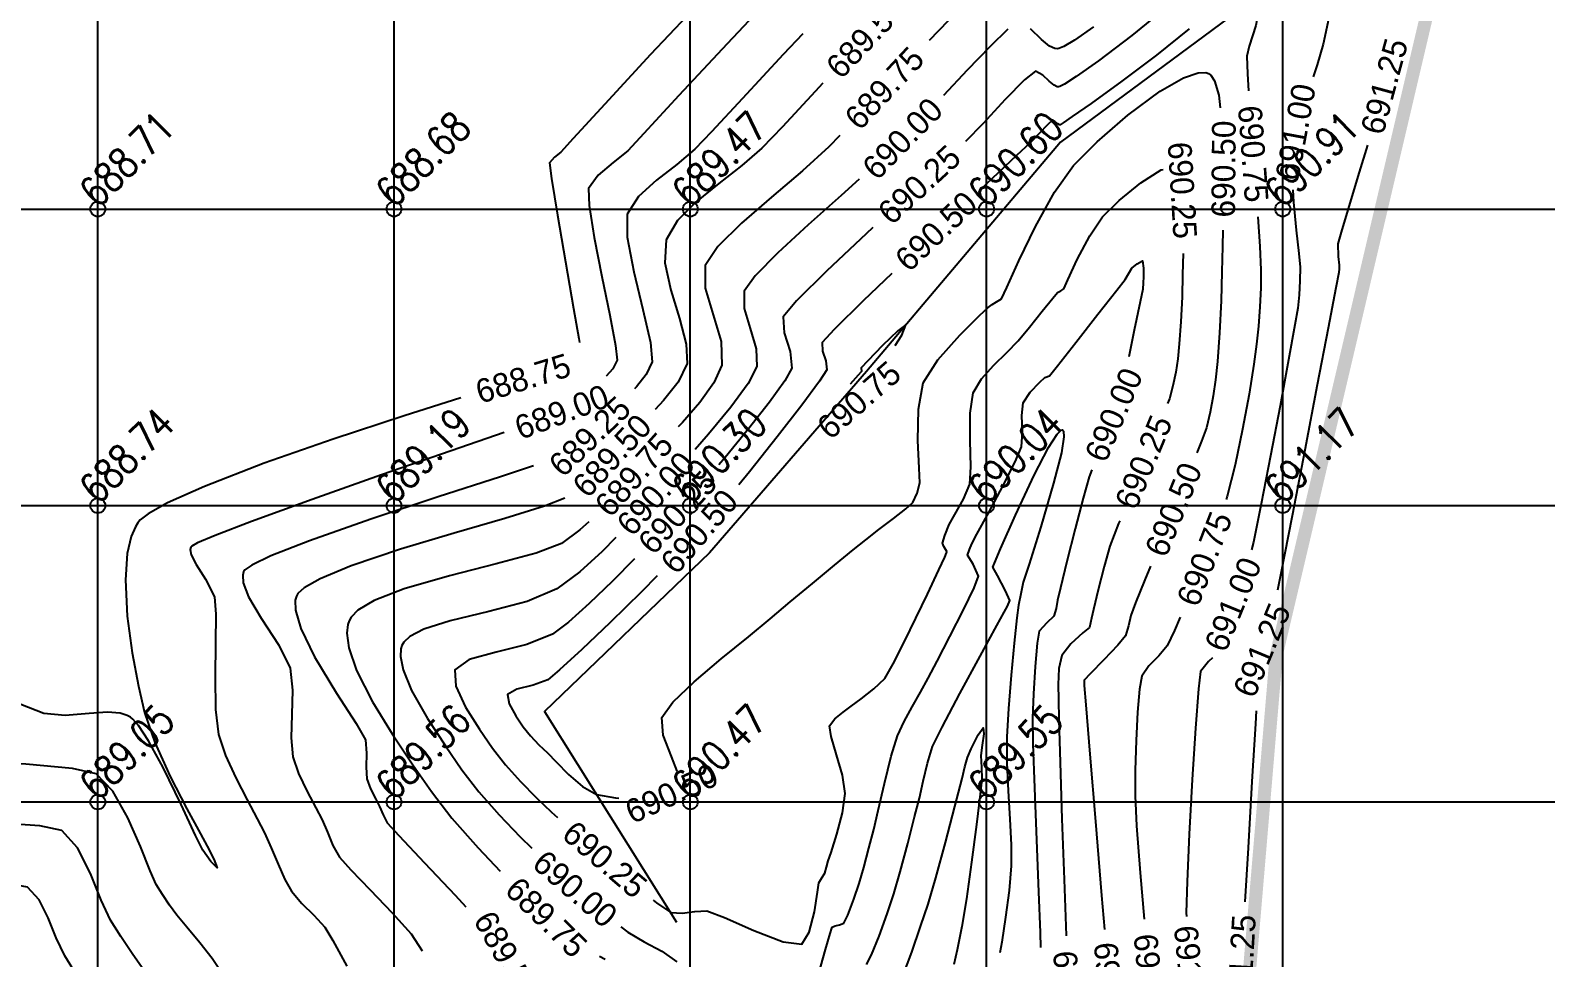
# Model space of a CAD drawing. Header units: millimetres. Extents: x 708400 to 708940, y 1331410 to 1331890.
# Drawn here: x 708683.86 to 708709.44, y 1331742.37 to 1331758.02 of the extents above; entities that cross this region are included whole.
import ezdxf

# ---------------------------------------------------------------- set-up
doc = ezdxf.new("R2010")
doc.units = ezdxf.units.MM
doc.header["$PDMODE"] = 32
doc.header["$PDSIZE"] = 0.25
for name, color, linetype in [('BLOCK LEVELS', 251, 'Continuous'), ('BOUNDARY', 7, 'Continuous'), ('CONT-MJR', 210, 'Continuous'), ('CONT-MNR', 90, 'Continuous'), ('grid', 4, 'Continuous'), ('nala', 190, 'Continuous')]:
    doc.layers.add(name, color=color, linetype=linetype)
doc.styles.add('RS', font='romans.shx', dxfattribs={"height": 5})

msp = doc.modelspace()

# ---------------------------------------------------------------- linework, layer by layer
at = {"layer": 'BLOCK LEVELS', "color": 251}
for p in [(708685, 1331755, 688.709), (708690, 1331755, 688.678), (708695, 1331755, 689.47), (708700, 1331755, 690.597), (708705, 1331755, 690.914), (708685, 1331750, 688.74), (708690, 1331750, 689.185), (708695, 1331750, 690.297), (708700, 1331750, 690.038), (708705, 1331750, 691.17), (708685, 1331745, 689.052), (708690, 1331745, 689.565), (708695, 1331745, 690.475), (708700, 1331745, 689.548)]:
    msp.add_point(p, dxfattribs=at)
at = {"layer": 'BOUNDARY', "ltscale": 0.5, "const_width": 0.221, "elevation": 692.39}
msp.add_lwpolyline([(708710.45, 1331642.096), (708710.067, 1331653.805), (708708.684, 1331680.749), (708706.249, 1331717.468), (708704.335, 1331740.934), (708704.888, 1331747.47), (708708.112, 1331761.169), (708710.703, 1331767.698), (708715.499, 1331773.488), (708723.472, 1331784.822), (708743.11, 1331815.422), (708661.229, 1331819.56), (708617.701, 1331798.963), (708573.069, 1331758.944), (708572.733, 1331724.138), (708515.696, 1331721.996), (708515.598, 1331697.78), (708517.769, 1331681.436), (708519.213, 1331658.969), (708520.123, 1331654.4), (708517.91, 1331623.959)], dxfattribs=at)
at = {"layer": 'CONT-MJR', "flags": 128}
for points, elevation in [([(708708.626, 1331763.528), (708708.359, 1331763.022), (708708.028, 1331762.402), (708707.853, 1331762.087), (708707.704, 1331761.86), (708707.538, 1331761.628), (708707.367, 1331761.398), (708707.205, 1331761.18), (708707.034, 1331760.967), (708706.794, 1331760.684), (708706.528, 1331760.359), (708706.281, 1331760.02), (708706.096, 1331759.696), (708705.977, 1331759.353), (708705.891, 1331758.962), (708705.824, 1331758.549), (708705.759, 1331758.146), (708705.684, 1331757.781), (708705.582, 1331757.434), (708705.511, 1331757.229)], 691), ([(708696.632, 1331758.861), (708696.547, 1331758.772), (708695.62, 1331757.788), (708694.809, 1331756.916), (708694.217, 1331756.276), (708693.946, 1331755.985), (708693.7, 1331755.784), (708693.443, 1331755.575), (708693.28, 1331755.347), (708693.291, 1331755.059), (708693.379, 1331754.522), (708693.508, 1331753.863), (708693.64, 1331753.213), (708693.739, 1331752.699), (708693.768, 1331752.45), (708693.69, 1331752.304), (708693.58, 1331752.18)], 689), ([(708700.36, 1331758.033), (708700.059, 1331757.745), (708699.675, 1331757.344), (708699.274, 1331756.914)], 690), ([(708703.419, 1331758.041), (708702.866, 1331757.595), (708702.286, 1331757.159), (708701.765, 1331756.782), (708701.447, 1331756.56), (708701.295, 1331756.456), (708701.245, 1331756.423), (708701.237, 1331756.419), (708701.23, 1331756.421), (708701.206, 1331756.437), (708701.16, 1331756.473), (708701.115, 1331756.501), (708701.037, 1331756.428), (708700.884, 1331756.27), (708700.736, 1331756.119), (708700.506, 1331755.902), (708699.994, 1331755.421), (708699.902, 1331755.334)], 690.5), ([(708701.805, 1331758.075), (708701.486, 1331757.851), (708701.304, 1331757.743), (708701.221, 1331757.708), (708701.192, 1331757.703), (708701.151, 1331757.707), (708701.065, 1331757.748), (708700.928, 1331757.862), (708700.744, 1331758.04)], 690), ([(708694.776, 1331745.517), (708694.681, 1331745.767), (708694.544, 1331746.126), (708694.522, 1331746.425), (708694.703, 1331746.681), (708695.067, 1331747.028), (708695.523, 1331747.413), (708695.98, 1331747.784), (708696.349, 1331748.09), (708696.683, 1331748.374), (708697.06, 1331748.687), (708697.432, 1331748.993), (708697.749, 1331749.251), (708697.964, 1331749.424), (708698.182, 1331749.593), (708698.428, 1331749.779), (708698.64, 1331749.944), (708698.755, 1331750.05), (708698.829, 1331750.21), (708698.872, 1331750.385), (708698.865, 1331750.629), (708698.843, 1331751.095), (708698.85, 1331751.627), (708698.933, 1331752.068), (708699.18, 1331752.459), (708699.547, 1331752.874), (708699.882, 1331753.203), (708700.03, 1331753.339), (708700.094, 1331753.391), (708700.168, 1331753.433), (708700.255, 1331753.489), (708700.34, 1331753.677), (708700.543, 1331754.126), (708700.825, 1331754.705), (708701.146, 1331755.286), (708701.469, 1331755.737), (708701.868, 1331756.136), (708702.385, 1331756.584), (708702.93, 1331756.987), (708703.327, 1331757.214), (708703.571, 1331757.299), (708703.699, 1331757.302), (708703.749, 1331757.286), (708703.786, 1331757.26), (708703.849, 1331757.162), (708703.92, 1331756.92), (708703.946, 1331756.71)], 690.5), ([(708697.236, 1331757.122), (708697.107, 1331756.984), (708696.554, 1331756.39), (708696.209, 1331756.03), (708695.868, 1331755.735), (708695.479, 1331755.433), (708695.099, 1331755.125), (708694.785, 1331754.808), (708694.595, 1331754.482), (708694.572, 1331754.094), (708694.671, 1331753.631), (708694.816, 1331753.154), (708694.933, 1331752.723), (708694.946, 1331752.397), (708694.797, 1331752.08), (708694.549, 1331751.769), (708694.407, 1331751.621)], 689.5), ([(708697.853, 1331755.505), (708697.545, 1331755.229), (708696.99, 1331754.733), (708696.48, 1331754.262), (708696.093, 1331753.872), (708695.91, 1331753.617), (708695.909, 1331753.326), (708696.009, 1331752.987), (708696.113, 1331752.645), (708696.124, 1331752.343), (708695.976, 1331752.056), (708695.683, 1331751.657), (708695.307, 1331751.203), (708695.083, 1331750.947)], 690), ([(708705.168, 1331755.327), (708705.181, 1331755.116), (708705.228, 1331754.643), (708705.273, 1331754.251), (708705.293, 1331754.018), (708705.289, 1331753.791), (708705.275, 1331753.554), (708705.253, 1331753.328), (708705.205, 1331753.046), (708705.099, 1331752.46), (708704.955, 1331751.684), (708704.794, 1331750.836), (708704.637, 1331750.03), (708704.504, 1331749.382), (708704.473, 1331749.251)], 691), ([(708703.988, 1331754.643), (708703.981, 1331754.37), (708703.971, 1331753.939), (708703.96, 1331753.452), (708703.931, 1331752.912), (708703.896, 1331752.431), (708703.866, 1331752.119), (708703.827, 1331751.851), (708703.775, 1331751.573), (708703.71, 1331751.311), (708703.628, 1331751.085), (708703.55, 1331750.887)], 690.5), ([(708697.135, 1331741.987), (708697.283, 1331742.51), (708697.361, 1331742.78), (708697.39, 1331742.872), (708697.396, 1331742.887), (708697.407, 1331742.894), (708697.445, 1331742.908), (708697.52, 1331742.927), (708697.594, 1331742.954), (708697.658, 1331743.092), (708697.76, 1331743.363), (708697.852, 1331743.626), (708697.929, 1331743.893), (708698.015, 1331744.22), (708698.096, 1331744.534), (708698.173, 1331744.855), (708698.278, 1331745.311), (708698.393, 1331745.772), (708698.497, 1331746.113), (708698.608, 1331746.357), (708698.744, 1331746.605), (708698.887, 1331746.851), (708699.017, 1331747.087), (708699.165, 1331747.373), (708699.382, 1331747.792), (708699.61, 1331748.241), (708699.79, 1331748.614), (708699.863, 1331748.806), (708699.773, 1331749.013), (708699.681, 1331749.163), (708699.71, 1331749.258), (708699.751, 1331749.353), (708699.839, 1331749.515), (708700.036, 1331749.88), (708700.274, 1331750.328), (708700.481, 1331750.737), (708700.589, 1331750.988), (708700.608, 1331751.244), (708700.595, 1331751.52), (708700.616, 1331751.733), (708700.736, 1331751.91), (708700.898, 1331752.08), (708700.983, 1331752.158), (708701.063, 1331752.187), (708701.196, 1331752.354), (708701.508, 1331752.751), (708701.881, 1331753.227), (708702.198, 1331753.632), (708702.34, 1331753.815), (708702.394, 1331753.91), (708702.452, 1331754.002), (708702.545, 1331754.079), (708702.632, 1331754.125), (708702.648, 1331754.004), (708702.65, 1331753.86), (708702.646, 1331753.755), (708702.638, 1331753.651), (708702.594, 1331753.435), (708702.494, 1331752.956), (708702.4, 1331752.51)], 690), ([(708698.4, 1331753.914), (708697.917, 1331753.452), (708697.426, 1331752.971), (708697.225, 1331752.752), (708697.234, 1331752.606), (708697.288, 1331752.44), (708697.302, 1331752.29), (708697.179, 1331752.096), (708696.882, 1331751.693), (708696.469, 1331751.158), (708695.998, 1331750.566), (708695.821, 1331750.351)], 690.5), ([(708691.856, 1331751.233), (708690.964, 1331750.924), (708689.79, 1331750.515), (708688.618, 1331750.101), (708687.594, 1331749.73), (708686.978, 1331749.494), (708686.684, 1331749.368), (708686.585, 1331749.314), (708686.568, 1331749.297), (708686.559, 1331749.258), (708686.575, 1331749.167), (708686.659, 1331749.004), (708686.82, 1331748.76), (708686.971, 1331748.461), (708686.991, 1331748.167), (708686.986, 1331747.681), (708686.979, 1331747.11), (708686.989, 1331746.56), (708687.039, 1331746.136), (708687.156, 1331745.785), (708687.327, 1331745.406), (708687.518, 1331745.037), (708687.692, 1331744.715), (708687.815, 1331744.477), (708687.926, 1331744.224), (708688.043, 1331743.949), (708688.159, 1331743.692), (708688.27, 1331743.493), (708688.443, 1331743.288), (708688.646, 1331743.089), (708688.832, 1331742.891), (708688.968, 1331742.662), (708689.201, 1331742.232)], 689), ([(708701.776, 1331750.602), (708701.732, 1331750.483), (708701.629, 1331750.127), (708701.494, 1331749.607), (708701.355, 1331749.056), (708701.246, 1331748.61), (708701.195, 1331748.403), (708701.173, 1331748.264), (708701.138, 1331748.132), (708701.018, 1331748.019), (708700.89, 1331747.88), (708700.856, 1331747.676), (708700.821, 1331747.283), (708700.793, 1331746.822), (708700.777, 1331746.414), (708700.784, 1331745.979), (708700.81, 1331745.238), (708700.845, 1331744.354), (708700.879, 1331743.487), (708700.905, 1331742.801), (708700.909, 1331742.543)], 690), ([(708692.885, 1331750.122), (708692.54, 1331749.987), (708691.867, 1331749.783), (708691.014, 1331749.536), (708690.108, 1331749.263), (708689.277, 1331748.982), (708688.752, 1331748.764), (708688.483, 1331748.61), (708688.378, 1331748.514), (708688.351, 1331748.469), (708688.333, 1331748.401), (708688.337, 1331748.235), (708688.426, 1331747.927), (708688.657, 1331747.447), (708689.027, 1331746.833), (708689.359, 1331746.322), (708689.519, 1331746.046), (708689.537, 1331745.824), (708689.528, 1331745.586), (708689.538, 1331745.391), (708689.603, 1331745.22), (708689.692, 1331745.046), (708689.757, 1331744.924), (708689.817, 1331744.782), (708689.885, 1331744.647), (708690.08, 1331744.432), (708690.511, 1331743.976), (708691.03, 1331743.427), (708691.214, 1331743.23)], 689.5), ([(708693.744, 1331749.461), (708693.515, 1331749.223), (708693.136, 1331748.879), (708692.75, 1331748.595), (708692.246, 1331748.382), (708691.601, 1331748.213), (708690.947, 1331748.054), (708690.505, 1331747.914), (708690.264, 1331747.789), (708690.163, 1331747.694), (708690.134, 1331747.641), (708690.117, 1331747.584), (708690.108, 1331747.455), (708690.152, 1331747.227), (708690.295, 1331746.878), (708690.563, 1331746.406), (708690.869, 1331745.944), (708691.146, 1331745.541), (708691.431, 1331745.169), (708691.773, 1331744.783), (708692.131, 1331744.411), (708692.326, 1331744.219)], 690), ([(708702.766, 1331748.975), (708702.674, 1331748.749), (708702.515, 1331748.356), (708702.434, 1331748.146), (708702.395, 1331747.969), (708702.344, 1331747.8), (708702.214, 1331747.645), (708701.978, 1331747.395), (708701.751, 1331747.162), (708701.648, 1331747.057), (708701.65, 1331746.966), (708701.676, 1331746.641), (708701.745, 1331745.808), (708701.839, 1331744.668), (708701.942, 1331743.425), (708701.99, 1331742.849)], 690.5), ([(708694.441, 1331748.812), (708694.177, 1331748.545), (708693.65, 1331748.028), (708693.168, 1331747.569), (708692.795, 1331747.227), (708692.595, 1331747.061), (708692.347, 1331746.971), (708692.073, 1331746.904), (708691.917, 1331746.814), (708691.941, 1331746.655), (708692.054, 1331746.453), (708692.179, 1331746.269), (708692.302, 1331746.115), (708692.446, 1331745.964), (708692.589, 1331745.826), (708692.734, 1331745.676), (708692.942, 1331745.466), (708693.182, 1331745.261), (708693.417, 1331745.128), (708693.738, 1331745.068), (708693.796, 1331745.066)], 690.5), ([(708703.814, 1331747.432), (708703.746, 1331747.368), (708703.609, 1331747.198), (708703.576, 1331746.908), (708703.527, 1331746.247), (708703.472, 1331745.377), (708703.421, 1331744.459), (708703.384, 1331743.656), (708703.372, 1331743.131), (708703.375, 1331743.068)], 691), ([(708698.583, 1331742.051), (708698.737, 1331742.466), (708698.888, 1331742.898), (708699.013, 1331743.275), (708699.145, 1331743.722), (708699.307, 1331744.319), (708699.465, 1331744.923), (708699.586, 1331745.395), (708699.636, 1331745.593), (708699.656, 1331745.673), (708699.677, 1331745.752), (708699.74, 1331745.895), (708699.856, 1331746.132), (708699.943, 1331746.25), (708699.954, 1331746.151), (708699.927, 1331745.956), (708699.906, 1331745.783), (708699.915, 1331745.583), (708699.92, 1331745.384), (708699.893, 1331745.133), (708699.829, 1331744.621), (708699.746, 1331743.986), (708699.659, 1331743.366), (708699.585, 1331742.901), (708699.504, 1331742.506), (708699.446, 1331742.256)], 689.5), ([(708688.28, 1331740.277), (708687.924, 1331740.822), (708687.507, 1331741.472), (708687.142, 1331742.04), (708686.929, 1331742.361), (708686.723, 1331742.622), (708686.5, 1331742.887), (708686.332, 1331743.093), (708686.212, 1331743.259), (708686.092, 1331743.437), (708685.983, 1331743.609), (708685.886, 1331743.838), (708685.723, 1331744.25), (708685.508, 1331744.735), (708685.253, 1331745.18), (708684.971, 1331745.475), (708684.574, 1331745.565), (708683.785, 1331745.635), (708682.72, 1331745.687), (708681.495, 1331745.725), (708681.305, 1331745.729)], 689), ([(708687.239, 1331739.28), (708686.74, 1331739.716), (708686.211, 1331740.184), (708685.756, 1331740.601), (708685.462, 1331740.897), (708685.177, 1331741.263), (708684.893, 1331741.68), (708684.638, 1331742.083), (708684.441, 1331742.406), (708684.296, 1331742.707), (708684.161, 1331743.044), (708684.01, 1331743.35), (708683.815, 1331743.561), (708683.484, 1331743.622), (708682.831, 1331743.653), (708681.973, 1331743.665), (708681.032, 1331743.67), (708680.151, 1331743.679)], 689.5), ([(708693.825, 1331742.896), (708693.945, 1331742.804), (708694.22, 1331742.642), (708694.517, 1331742.485), (708694.773, 1331742.305)], 690)]:
    msp.add_lwpolyline(points, dxfattribs=dict(at, elevation=elevation))
at = {"layer": 'CONT-MNR', "flags": 128}
for points, elevation in [([(708708.281, 1331763.86), (708707.909, 1331763.167), (708707.668, 1331762.739), (708707.468, 1331762.43), (708707.245, 1331762.113), (708707.013, 1331761.795), (708706.781, 1331761.484), (708706.562, 1331761.187), (708706.305, 1331760.844), (708705.93, 1331760.352), (708705.509, 1331759.798), (708705.11, 1331759.271), (708704.805, 1331758.858), (708704.664, 1331758.649), (708704.611, 1331758.471), (708704.578, 1331758.275), (708704.545, 1331758.094), (708704.491, 1331757.924), (708704.432, 1331757.748), (708704.393, 1331757.577), (708704.405, 1331757.28), (708704.424, 1331756.996)], 690.75), ([(708696.275, 1331759.663), (708696.244, 1331759.631), (708695.256, 1331758.593), (708694.331, 1331757.606), (708693.557, 1331756.771), (708693.022, 1331756.19), (708692.814, 1331755.963), (708692.708, 1331755.875), (708692.623, 1331755.779), (708692.658, 1331755.516), (708692.759, 1331754.899), (708692.894, 1331754.109), (708693.031, 1331753.323), (708693.119, 1331752.817), (708693.131, 1331752.749)], 688.75), ([(708699.514, 1331758.344), (708699.03, 1331757.841)], 689.75), ([(708703.026, 1331758.392), (708702.455, 1331757.927), (708701.888, 1331757.499), (708701.513, 1331757.234), (708701.314, 1331757.108), (708701.235, 1331757.067), (708701.214, 1331757.061), (708701.19, 1331757.064), (708701.139, 1331757.088), (708701.058, 1331757.156), (708700.949, 1331757.261), (708700.824, 1331757.325), (708700.64, 1331757.182), (708700.316, 1331756.848), (708699.941, 1331756.446), (708699.645, 1331756.139)], 690.25), ([(708696.899, 1331757.957), (708696.57, 1331757.608), (708695.882, 1331756.868), (708695.358, 1331756.303), (708695.077, 1331756.008), (708694.771, 1331755.75), (708694.427, 1331755.486), (708694.124, 1331755.211), (708693.937, 1331754.914), (708693.936, 1331754.524), (708694.047, 1331753.942), (708694.201, 1331753.305), (708694.328, 1331752.752), (708694.357, 1331752.424), (708694.256, 1331752.21), (708694.09, 1331752.001), (708694.059, 1331751.968)], 689.25), ([(708697.522, 1331756.239), (708697.341, 1331756.052), (708696.891, 1331755.644), (708696.371, 1331755.203), (708695.866, 1331754.765), (708695.464, 1331754.368), (708695.252, 1331754.049), (708695.251, 1331753.666), (708695.384, 1331753.219), (708695.521, 1331752.768), (708695.535, 1331752.37), (708695.398, 1331752.069), (708695.161, 1331751.74), (708694.866, 1331751.402), (708694.796, 1331751.328)], 689.75), ([(708706.428, 1331756.077), (708706.29, 1331755.622), (708706.113, 1331755.041), (708705.983, 1331754.611), (708705.93, 1331754.414), (708705.937, 1331754.2), (708705.954, 1331754.057), (708705.951, 1331753.995), (708705.946, 1331753.933), (708705.897, 1331753.673), (708705.767, 1331752.994), (708705.582, 1331752.035), (708705.37, 1331750.933), (708705.156, 1331749.827), (708704.967, 1331748.853), (708704.912, 1331748.57)], 691.25), ([(708694.374, 1331743.344), (708694.427, 1331743.3), (708694.669, 1331743.133), (708694.86, 1331743.122), (708695.074, 1331743.155), (708695.277, 1331743.164), (708695.576, 1331743.051), (708696.072, 1331742.834), (708696.57, 1331742.643), (708696.88, 1331742.603), (708697.009, 1331742.805), (708697.095, 1331743.147), (708697.147, 1331743.476), (708697.169, 1331743.636), (708697.22, 1331743.719), (708697.271, 1331743.801), (708697.3, 1331743.9), (708697.326, 1331744.005), (708697.375, 1331744.149), (708697.472, 1331744.455), (708697.569, 1331744.819), (708697.614, 1331745.14), (708697.569, 1331745.45), (708697.469, 1331745.797), (708697.376, 1331746.102), (708697.351, 1331746.284), (708697.437, 1331746.403), (708697.578, 1331746.513), (708697.714, 1331746.615), (708697.882, 1331746.742), (708698.099, 1331746.907), (708698.282, 1331747.084), (708698.444, 1331747.371), (708698.711, 1331747.903), (708699.001, 1331748.505), (708699.196, 1331748.918), (708699.294, 1331749.129), (708699.326, 1331749.202), (708699.33, 1331749.214), (708699.328, 1331749.223), (708699.314, 1331749.252), (708699.282, 1331749.307), (708699.254, 1331749.363), (708699.296, 1331749.495), (708699.37, 1331749.679), (708699.466, 1331749.848), (708699.612, 1331750.105), (708699.719, 1331750.359), (708699.734, 1331750.65), (708699.722, 1331751.095), (708699.721, 1331751.557), (708699.774, 1331751.9), (708699.916, 1331752.137), (708700.122, 1331752.366), (708700.344, 1331752.582), (708700.533, 1331752.78), (708700.724, 1331753.011), (708700.94, 1331753.276), (708701.119, 1331753.496), (708701.198, 1331753.591), (708701.252, 1331753.624), (708701.305, 1331753.657), (708701.372, 1331753.807), (708701.532, 1331754.151), (708701.742, 1331754.551), (708701.96, 1331754.87), (708702.241, 1331755.145), (708702.602, 1331755.441), (708702.95, 1331755.661), (708702.982, 1331755.667)], 690.25), ([(708704.578, 1331754.868), (708704.613, 1331754.369), (708704.632, 1331753.978), (708704.628, 1331753.672), (708704.615, 1331753.35), (708704.591, 1331753.028), (708704.559, 1331752.724), (708704.511, 1331752.383), (708704.43, 1331751.877), (708704.322, 1331751.286), (708704.198, 1331750.687), (708704.063, 1331750.16), (708704.044, 1331750.103)], 690.75), ([(708698.082, 1331754.688), (708697.97, 1331754.585), (708697.303, 1331753.958), (708696.792, 1331753.454), (708696.567, 1331753.184), (708696.585, 1331752.911), (708696.686, 1331752.598), (708696.713, 1331752.316), (708696.596, 1331752.104), (708696.338, 1331751.746), (708695.985, 1331751.296), (708695.586, 1331750.808), (708695.484, 1331750.688)], 690.25), ([(708703.318, 1331754.249), (708703.31, 1331753.899), (708703.302, 1331753.52), (708703.281, 1331753.101), (708703.253, 1331752.725), (708703.228, 1331752.476), (708703.193, 1331752.252), (708703.145, 1331752.019), (708703.087, 1331751.8), (708703.055, 1331751.719)], 690.25), ([(708698.458, 1331752.701), (708698.568, 1331752.873), (708698.64, 1331753.046), (708698.503, 1331752.948), (708698.244, 1331752.697), (708697.994, 1331752.439), (708697.882, 1331752.32), (708697.892, 1331752.263), (708697.885, 1331752.255), (708697.834, 1331752.199), (708697.697, 1331752.045)], 690.75), ([(708691.127, 1331751.818), (708690.172, 1331751.515), (708688.971, 1331751.119), (708687.81, 1331750.712), (708686.799, 1331750.323), (708686.174, 1331750.043), (708685.85, 1331749.861), (708685.716, 1331749.757), (708685.676, 1331749.71), (708685.634, 1331749.64), (708685.565, 1331749.478), (708685.498, 1331749.192), (708685.466, 1331748.747), (708685.498, 1331748.136), (708685.582, 1331747.518), (708685.689, 1331746.956), (708685.79, 1331746.509), (708685.963, 1331746.002), (708686.223, 1331745.429), (708686.502, 1331744.884), (708686.732, 1331744.461), (708686.844, 1331744.254), (708686.958, 1331744.035), (708687.013, 1331743.889), (708686.907, 1331743.994), (708686.771, 1331744.185), (708686.651, 1331744.437), (708686.409, 1331744.958), (708686.105, 1331745.579), (708685.857, 1331746.032), (708685.688, 1331746.288), (708685.591, 1331746.399), (708685.549, 1331746.432), (708685.496, 1331746.459), (708685.375, 1331746.496), (708685.166, 1331746.513), (708684.852, 1331746.494), (708684.449, 1331746.459), (708684.089, 1331746.491), (708683.7, 1331746.645)], 688.75), ([(708697.975, 1331742.256), (708698.061, 1331742.42), (708698.186, 1331742.739), (708698.32, 1331743.115), (708698.433, 1331743.451), (708698.542, 1331743.824), (708698.669, 1331744.298), (708698.786, 1331744.751), (708698.866, 1331745.064), (708698.933, 1331745.352), (708699.001, 1331745.653), (708699.087, 1331745.933), (708699.249, 1331746.264), (708699.551, 1331746.832), (708699.892, 1331747.461), (708700.175, 1331747.976), (708700.299, 1331748.202), (708700.355, 1331748.3), (708700.395, 1331748.397), (708700.321, 1331748.56), (708700.183, 1331748.822), (708700.108, 1331748.962), (708700.132, 1331749.026), (708700.236, 1331749.268), (708700.488, 1331749.838), (708700.804, 1331750.512), (708701.045, 1331750.976), (708701.19, 1331751.203), (708701.259, 1331751.271), (708701.283, 1331751.274), (708701.3, 1331751.255), (708701.306, 1331751.158), (708701.263, 1331750.89), (708701.133, 1331750.376), (708700.916, 1331749.641), (708700.717, 1331749.011), (708700.621, 1331748.705), (708700.577, 1331748.513), (708700.54, 1331748.321), (708700.514, 1331748.108), (708700.467, 1331747.681), (708700.414, 1331747.138), (708700.368, 1331746.577), (708700.342, 1331746.098), (708700.345, 1331745.661), (708700.367, 1331745.186), (708700.395, 1331744.711), (708700.416, 1331744.277), (708700.416, 1331743.92), (708700.38, 1331743.505), (708700.322, 1331743.058), (708700.256, 1331742.636), (708700.224, 1331742.453)], 689.75), ([(708692.355, 1331750.67), (708691.796, 1331750.485), (708690.742, 1331750.144), (708689.609, 1331749.77), (708688.57, 1331749.406), (708687.921, 1331749.151), (708687.599, 1331748.996), (708687.484, 1331748.916), (708687.459, 1331748.883), (708687.445, 1331748.827), (708687.455, 1331748.695), (708687.546, 1331748.46), (708687.759, 1331748.102), (708688.057, 1331747.645), (708688.245, 1331747.254), (708688.285, 1331746.884), (708688.276, 1331746.474), (708688.262, 1331746.081), (708688.289, 1331745.764), (708688.389, 1331745.478), (708688.534, 1331745.175), (708688.682, 1331744.9), (708688.786, 1331744.7), (708688.876, 1331744.489), (708688.969, 1331744.268), (708689.077, 1331744.07), (708689.268, 1331743.853), (708689.598, 1331743.516), (708689.969, 1331743.132), (708690.287, 1331742.774), (708690.477, 1331742.488)], 689.25), ([(708693.287, 1331749.726), (708693.137, 1331749.59), (708692.827, 1331749.362), (708692.398, 1331749.194), (708691.722, 1331749.015), (708690.934, 1331748.817), (708690.168, 1331748.596), (708689.662, 1331748.397), (708689.39, 1331748.233), (708689.276, 1331748.116), (708689.242, 1331748.055), (708689.222, 1331747.991), (708689.205, 1331747.846), (708689.237, 1331747.597), (708689.368, 1331747.215), (708689.635, 1331746.689), (708689.969, 1331746.147), (708690.318, 1331745.629), (708690.63, 1331745.178), (708690.976, 1331744.728), (708691.419, 1331744.226), (708691.793, 1331743.832)], 689.75), ([(708702.248, 1331749.744), (708702.228, 1331749.695), (708702.083, 1331749.314), (708701.983, 1331748.973), (708701.883, 1331748.578), (708701.804, 1331748.249), (708701.77, 1331748.101), (708701.755, 1331748.021), (708701.736, 1331747.943), (708701.628, 1331747.85), (708701.424, 1331747.666), (708701.269, 1331747.468), (708701.22, 1331747.249), (708701.211, 1331746.984), (708701.212, 1331746.729), (708701.219, 1331746.389), (708701.242, 1331745.666), (708701.273, 1331744.716), (708701.309, 1331743.693), (708701.343, 1331742.749), (708701.343, 1331742.742)], 690.25), ([(708694.056, 1331749.103), (708693.687, 1331748.727), (708693.294, 1331748.346), (708692.946, 1331748.034), (708692.672, 1331747.828), (708692.241, 1331747.654), (708691.723, 1331747.528), (708691.268, 1331747.401), (708691.025, 1331747.228), (708691.041, 1331746.954), (708691.206, 1331746.6), (708691.44, 1331746.229), (708691.663, 1331745.905), (708691.879, 1331745.624), (708692.132, 1331745.345), (708692.399, 1331745.077), (708692.657, 1331744.829), (708692.758, 1331744.737)], 690.25), ([(708703.269, 1331748.116), (708703.171, 1331747.892), (708703.047, 1331747.636), (708702.907, 1331747.466), (708702.742, 1331747.298), (708702.623, 1331747.123), (708702.583, 1331746.903), (708702.549, 1331746.515), (708702.523, 1331746.034), (708702.508, 1331745.539), (708702.506, 1331745.106), (708702.533, 1331744.597), (708702.593, 1331743.805), (708702.66, 1331743.023)], 690.75), ([(708704.55, 1331746.538), (708704.537, 1331746.32), (708704.48, 1331745.345), (708704.415, 1331744.227), (708704.362, 1331743.315)], 691.25), ([(708687.683, 1331739.763), (708687.643, 1331739.798), (708687.259, 1331740.146), (708686.993, 1331740.414), (708686.757, 1331740.732), (708686.516, 1331741.108), (708686.313, 1331741.441), (708686.193, 1331741.634), (708686.096, 1331741.756), (708685.99, 1331741.88), (708685.893, 1331742.002), (708685.777, 1331742.163), (708685.593, 1331742.428), (708685.389, 1331742.731), (708685.212, 1331743.008), (708685.057, 1331743.345), (708684.877, 1331743.792), (708684.659, 1331744.224), (708684.393, 1331744.518), (708684.02, 1331744.596), (708683.279, 1331744.648), (708682.292, 1331744.682), (708681.182, 1331744.703), (708680.765, 1331744.709)], 689.25), ([(708693.468, 1331742.399), (708693.564, 1331742.349)], 689.75)]:
    msp.add_lwpolyline(points, dxfattribs=dict(at, elevation=elevation))
at = {"layer": 'grid'}
for p, q in [((708685, 1331410), (708685, 1331890)), ((708690, 1331410), (708690, 1331890)), ((708695, 1331410), (708695, 1331890)), ((708700, 1331410), (708700, 1331890)), ((708705, 1331410), (708705, 1331890)), ((708400, 1331755), (708845, 1331755)), ((708400, 1331750), (708845, 1331750)), ((708400, 1331745), (708845, 1331745))]:
    msp.add_line(p, q, dxfattribs=at)
at = {"layer": 'nala', "elevation": 689.11}
msp.add_lwpolyline([(708760.999, 1331837.743), (708746.373, 1331822.575), (708735.167, 1331806.458), (708725.693, 1331793.106), (708722.351, 1331785.048), (708718.165, 1331782.071), (708709.763, 1331775.783), (708704.08, 1331758.222), (708701.247, 1331756.129), (708697.974, 1331752.259), (708695.323, 1331749.2), (708692.541, 1331746.524), (708694.769, 1331742.973)], dxfattribs=at)

# ---------------------------------------------------------------- texts
at = {"layer": 'BLOCK LEVELS', "color": 251, "style": 'RS', "width": 0.8}
for s, p in [('688.71', (708685, 1331755, 688.709)), ('688.68', (708690, 1331755, 688.678)), ('689.47', (708695, 1331755, 689.47)), ('690.60', (708700, 1331755, 690.597)), ('690.91', (708705, 1331755, 690.914)), ('691.17', (708705, 1331750, 691.17)), ('688.74', (708685, 1331750, 688.74)), ('689.19', (708690, 1331750, 689.185)), ('690.30', (708695, 1331750, 690.297)), ('690.04', (708700, 1331750, 690.038)), ('689.05', (708685, 1331745, 689.052)), ('689.56', (708690, 1331745, 689.565)), ('690.47', (708695, 1331745, 690.475)), ('689.55', (708700, 1331745, 689.548))]:
    msp.add_text(s, height=0.5, rotation=45.0066, dxfattribs=at).set_placement(p)
at = {"layer": 'CONT-MJR', "char_height": 0.4, "attachment_point": 5}
for s, insert, rotation in [('{689.50}', (708697.965, 1331757.901, 689.5), 46.5329), ('{691.00}', (708705.218, 1331756.3, 691), 79.5218), ('{690.00}', (708698.584, 1331756.189, 690), 45.6993), ('{690.50}', (708704.003, 1331755.676, 690.5), 89.5823), ('{690.50}', (708699.15, 1331754.625, 690.5), 43.4278), ('{690.00}', (708702.15, 1331751.53, 690), 67.0036), ('{689.00}', (708692.83, 1331751.577, 689), 20.6796), ('{689.50}', (708693.68, 1331750.84, 689.5), 47.3585), ('{690.00}', (708694.418, 1331750.2, 690), 48.3498), ('{690.50}', (708703.157, 1331749.932, 690.5), 67.6794), ('{690.50}', (708695.153, 1331749.562, 690.5), 49.1471), ('{691.00}', (708704.163, 1331748.333, 691), 67.7666), ('{690.50}', (708694.684, 1331745.144, 690.5), 24.7207), ('{690.00}', (708693.055, 1331743.533, 690), 319.3388), ('{689.50}', (708691.905, 1331742.396, 689.5), 299.7989), ('{691.00}', (708703.435, 1331742.103, 691), 275.3658), ('{690.50}', (708702.075, 1331741.819, 690.5), 274.7519)]:
    msp.add_mtext(s, dxfattribs=dict(at, insert=insert, rotation=rotation))
at = {"layer": 'CONT-MNR', "char_height": 0.4, "attachment_point": 5}
for s, insert, rotation in [('{691.25}', (708706.716, 1331757.07, 691.25), 74.8053), ('{689.75}', (708698.277, 1331757.039, 689.75), 46.9497), ('{690.75}', (708704.5, 1331755.932, 690.75), 274.2021), ('{690.25}', (708698.866, 1331755.411, 690.25), 42.6067), ('{690.25}', (708703.304, 1331755.317, 690.25), 273.4639), ('{688.75}', (708692.178, 1331752.142, 688.75), 17.0928), ('{690.75}', (708697.848, 1331751.778, 690.75), 41.161), ('{689.25}', (708693.304, 1331751.166, 689.25), 43.8841), ('{690.25}', (708702.653, 1331750.731, 690.25), 67.4809), ('{689.75}', (708694.049, 1331750.52, 689.75), 48.3498), ('{690.25}', (708694.785, 1331749.882, 690.25), 47.4996), ('{690.75}', (708703.68, 1331749.1, 690.75), 68.8969), ('{691.25}', (708704.65, 1331747.559, 691.25), 67.3718), ('{690.25}', (708693.556, 1331744.029, 690.25), 319.4216), ('{689.75}', (708692.569, 1331743.053, 689.75), 315.6175), ('{691.25}', (708704.302, 1331742.283, 691.25), 86.691), ('{690.75}', (708702.755, 1331741.961, 690.75), 275.3494), ('{690.25}', (708701.386, 1331741.675, 690.25), 274.7925)]:
    msp.add_mtext(s, dxfattribs=dict(at, insert=insert, rotation=rotation))

doc.saveas('drawing.dxf')
